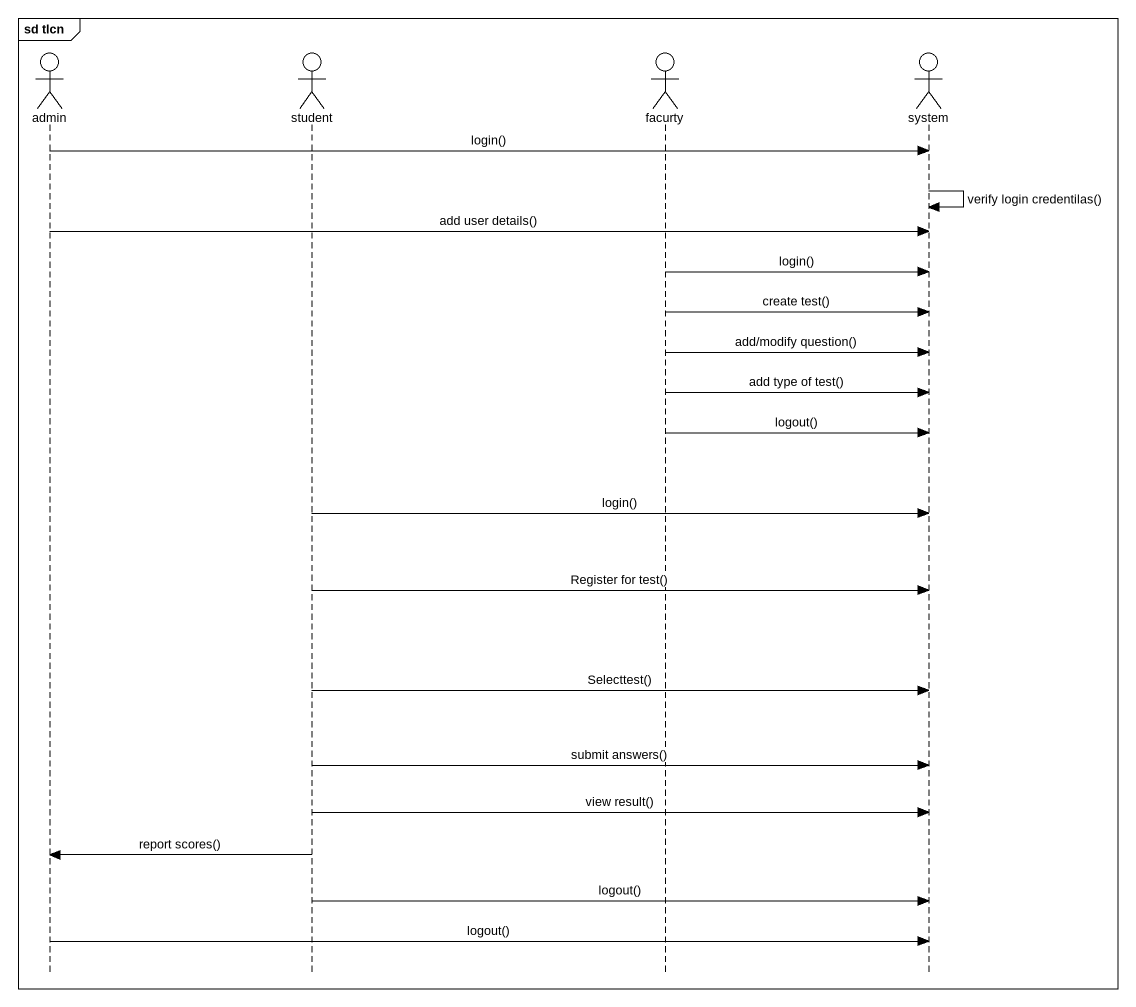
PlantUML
@startuml
mainframe sd tlcn
hide footbox
actor admin
actor student
actor facurty
actor system

admin -> system : login()
system -> system : verify login credentilas()
admin -> system : add user details()
facurty -> system : login()
facurty -> system : create test()
facurty -> system : add/modify question()
facurty -> system : add type of test()
facurty -> system : logout()
student -> system : login()
student -> system : Register for test()
student -> system : Selecttest()
student -> system : submit answers()
student -> system : view result()
student -> admin : report scores()
student -> system : logout()
admin -> system : logout()
@enduml
